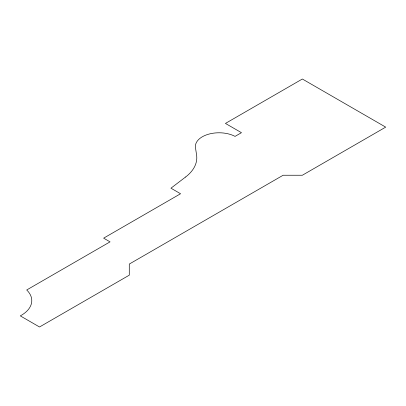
<?xml version="1.0" encoding="UTF-8"?>
<svg xmlns="http://www.w3.org/2000/svg" width="406" height="406" viewBox="0 0 406 406"><rect width="100%" height="100%" fill="white"/><g stroke="black" fill="none" stroke-linecap="round" stroke-linejoin="round"><path stroke-width="0.61" d="M185.598 177.011L170.946 188.196L180.563 193.748L103.637 238.16L110.046 241.859L26.71 289.975A36.154 20.873 0 0 1 20.3 315.883L39.529 326.987L129.281 275.172L129.281 264.067L283.129 175.24L302.363 175.24L385.7 127.129L302.363 79.013L225.437 123.429L241.463 132.681L235.054 136.38A23.66 13.662 0 0 0 208.821 134.122A23.66 13.662 0 0 0 195.433 147.342L196.58 154.996A55.292 31.922 0 0 1 185.598 177.011"/></g></svg>
